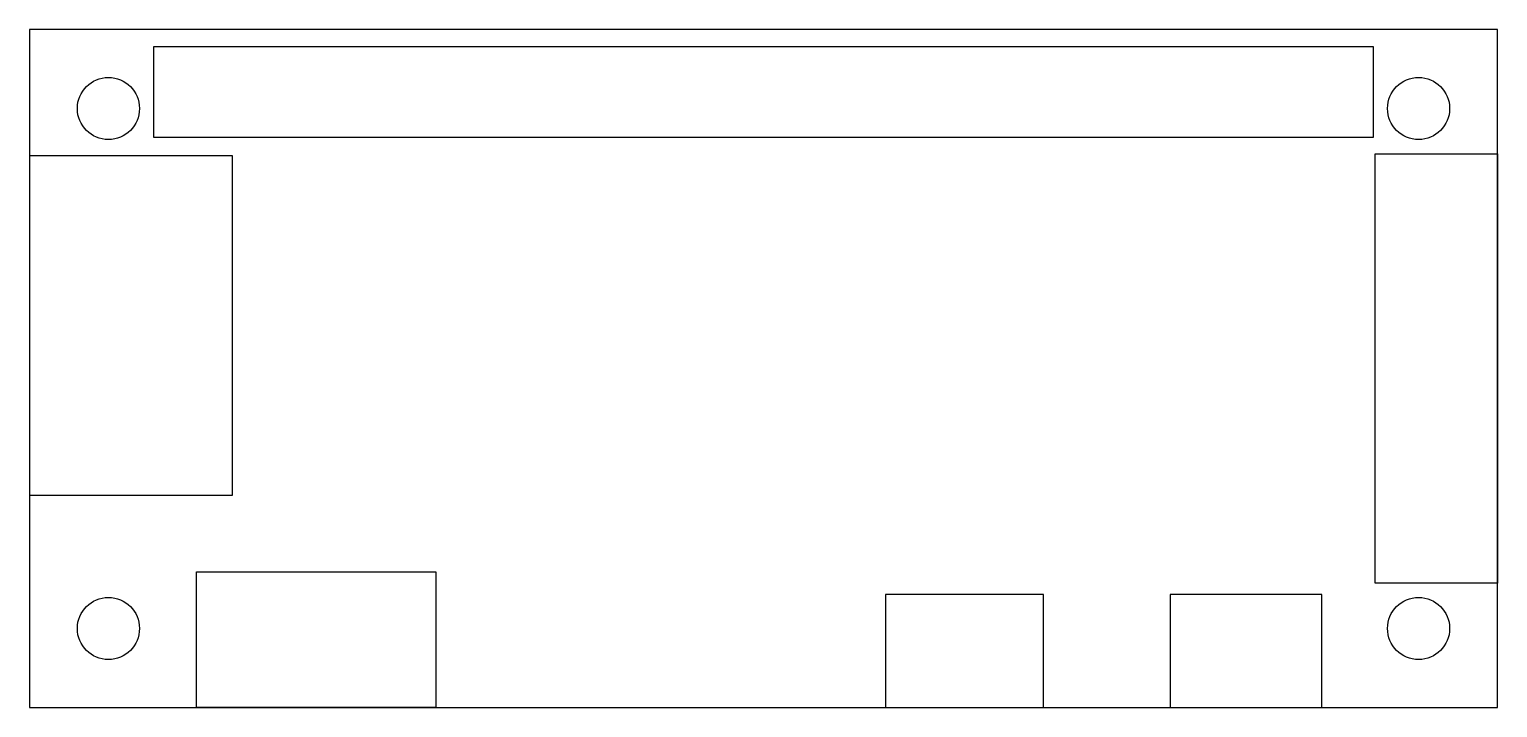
# Model space of a CAD drawing. Header units: millimetres. Extents: x -23.6 to 41.4, y -17.2 to 12.8.
import ezdxf

# ---------------------------------------------------------------- set-up
doc = ezdxf.new("R2010")
doc.units = ezdxf.units.MM
doc.layers.get('0').update_dxf_attribs({"linetype": 'CONTINUOUS'})

msp = doc.modelspace()

# ---------------------------------------------------------------- linework, layer by layer
for points in [[(41.425, 12.77), (-23.575, 12.77), (-23.575, -17.23), (41.425, -17.23)], [(35.925, 12), (-18.075, 12), (-18.075, 8), (35.925, 8)], [(-14.575, 7.17), (-23.575, 7.17), (-23.575, -7.83), (-14.575, -7.83)], [(36, 7.27), (41.425, 7.27), (41.425, -11.73), (36, -11.73)], [(-5.575, -17.23), (-16.175, -17.23), (-16.175, -11.23), (-5.575, -11.23)], [(21.325, -12.23), (14.325, -12.23), (14.325, -17.23), (21.325, -17.23)], [(33.645, -12.23), (26.925, -12.23), (26.925, -17.23), (33.645, -17.23)]]:
    msp.add_lwpolyline(points, close=True)
for centre in [(-20.075, 9.27), (37.925, 9.27), (-20.075, -13.73), (37.925, -13.73)]:
    msp.add_circle(centre, 1.375)

doc.saveas('drawing.dxf')
